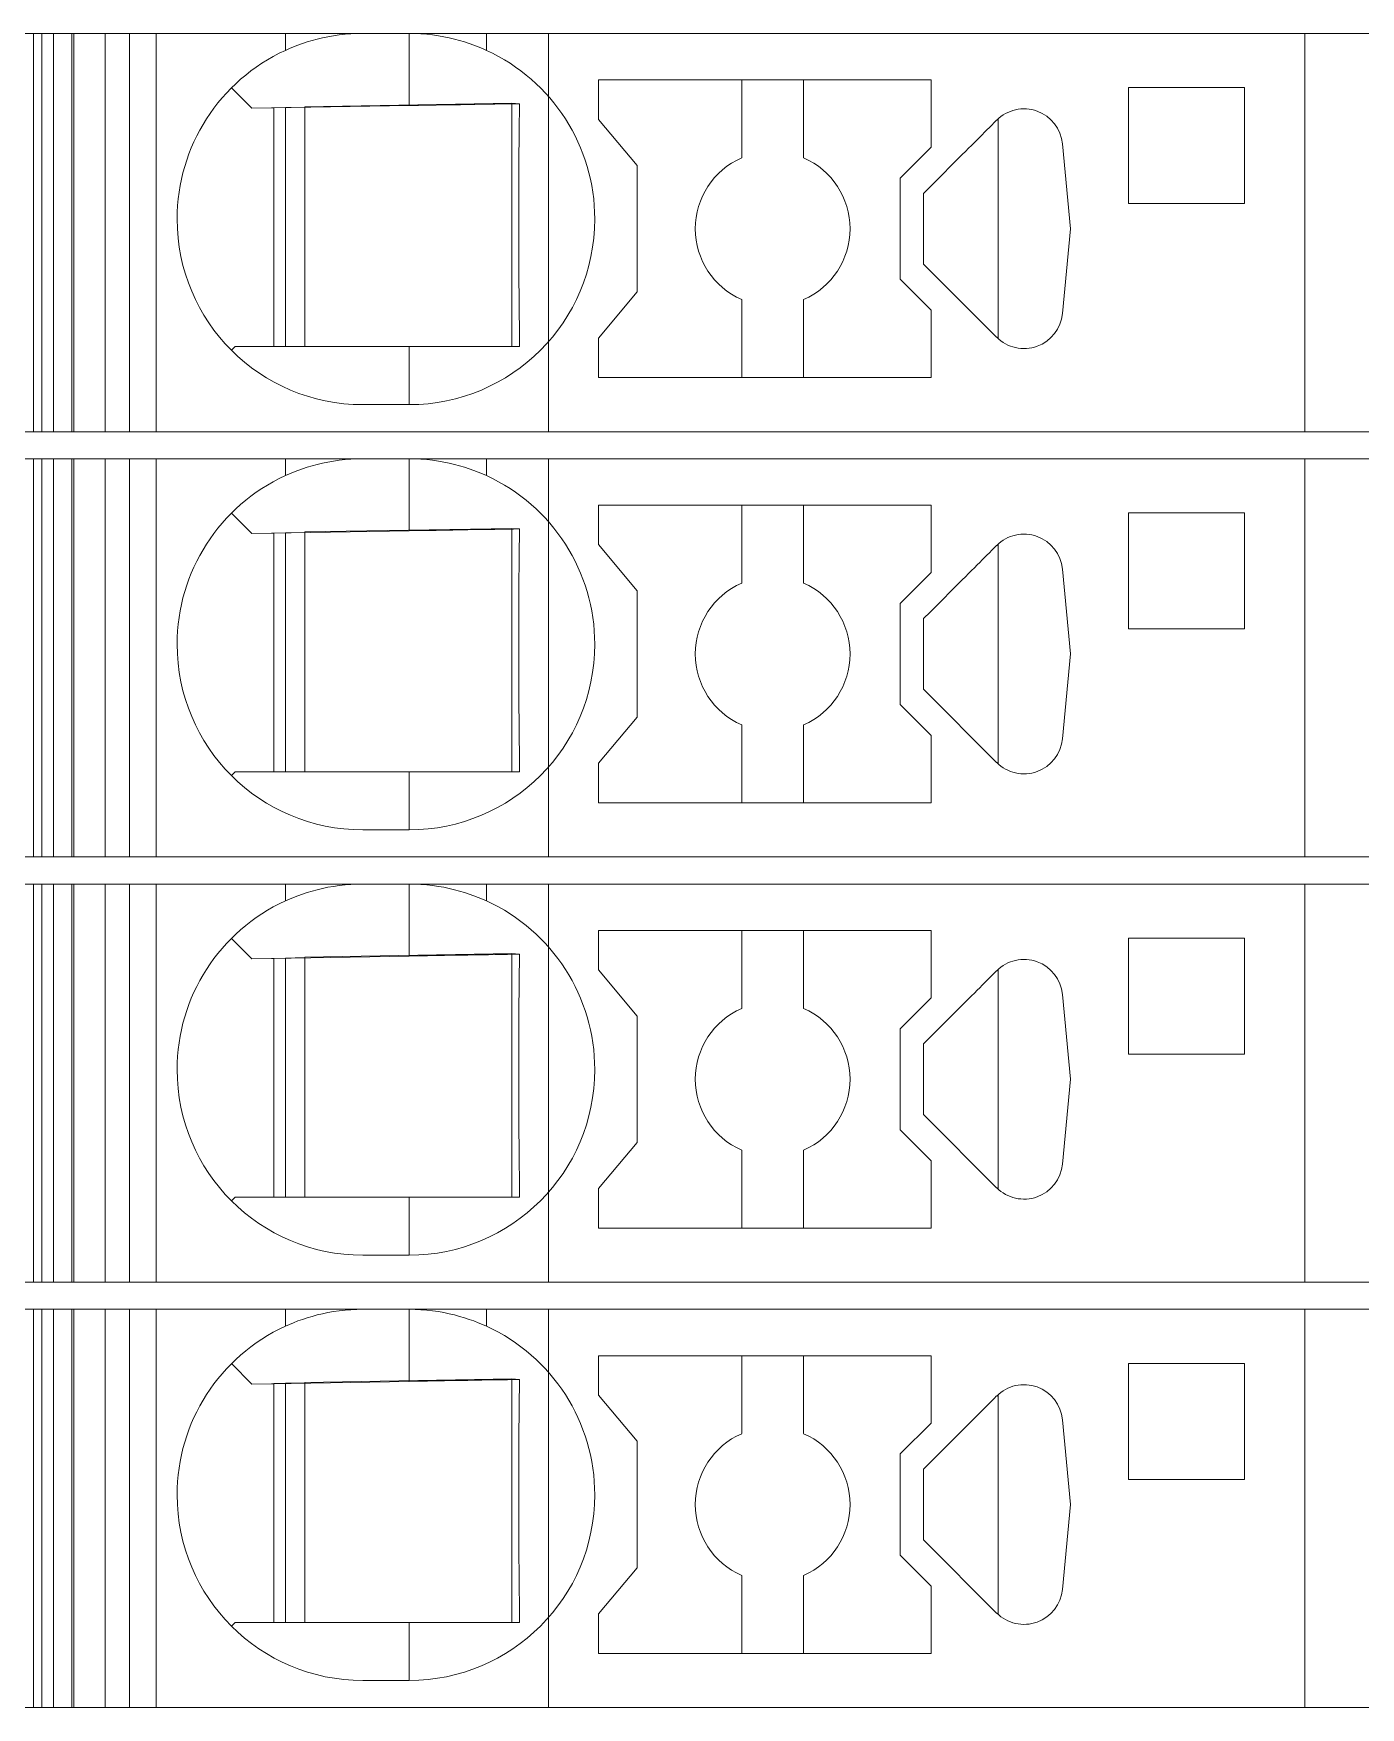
# Model space of a CAD drawing. Header units: millimetres. Extents: x 0 to 1680, y 0 to 1188.
# Drawn here: x 891.89 to 909.05, y 281.35 to 303 of the extents above; entities that cross this region are included whole.
import ezdxf
from ezdxf.enums import TextEntityAlignment as Align

# ---------------------------------------------------------------- set-up
doc = ezdxf.new("R2010")
doc.units = ezdxf.units.MM
for name, color, linetype, lineweight in [('EPLAN309', 5, 'Continuous', 5), ('EPLAN493', 5, 'Continuous', 5), ('MAIN-1', 7, 'Continuous', 5), ('MAIN-2', 7, 'Continuous', 5)]:
    doc.layers.add(name, color=color, linetype=linetype, lineweight=lineweight)
doc.styles.add('Tahoma', font='')
doc.styles.get('Tahoma').set_extended_font_data('Tahoma')

# ---------------------------------------------------------------- blocks, each defined once
blk = doc.blocks.new('EPLSYM_LibrarySPECIAL_Symbol12_Variant0_Placement8_33')
at = {"layer": 'EPLAN309', "lineweight": 13, "ltscale": 16}
blk.add_lwpolyline([(0, -5.15), (68.15, -5.15), (68.15, 0), (0, 0)], close=True, dxfattribs=at)
at = {"layer": 'EPLAN493', "color": 5, "style": 'Tahoma'}
blk.add_attdef('17_20450', text='', height=2.3478, dxfattribs=at).set_placement((0, -21.83478), align=Align.MIDDLE_RIGHT)
blk = doc.blocks.new('EPLSYM_LibrarySPECIAL_Symbol12_Variant0_Placement8_34')
at = {"layer": 'EPLAN309', "lineweight": 13, "ltscale": 16}
blk.add_lwpolyline([(0, -5.15), (68.15, -5.15), (68.15, 0), (0, 0)], close=True, dxfattribs=at)
at = {"layer": 'EPLAN493', "color": 5, "style": 'Tahoma'}
blk.add_attdef('17_20450', text='', height=2.3478, dxfattribs=at).set_placement((0, -21.83478), align=Align.MIDDLE_RIGHT)
blk = doc.blocks.new('EPLSYM_LibrarySPECIAL_Symbol12_Variant0_Placement8_35')
at = {"layer": 'EPLAN309', "lineweight": 13, "ltscale": 16}
blk.add_lwpolyline([(0, -5.15), (68.15, -5.15), (68.15, 0), (0, 0)], close=True, dxfattribs=at)
at = {"layer": 'EPLAN493', "color": 5, "style": 'Tahoma'}
blk.add_attdef('17_20450', text='', height=2.3478, dxfattribs=at).set_placement((0, -21.83478), align=Align.MIDDLE_RIGHT)
blk = doc.blocks.new('EPLSYM_LibrarySPECIAL_Symbol12_Variant0_Placement8_36')
at = {"layer": 'EPLAN309', "lineweight": 13, "ltscale": 16}
blk.add_lwpolyline([(0, -5.15), (68.15, -5.15), (68.15, 0), (0, 0)], close=True, dxfattribs=at)
at = {"layer": 'EPLAN493', "color": 5, "style": 'Tahoma'}
blk.add_attdef('17_20450', text='', height=2.3478, dxfattribs=at).set_placement((0, -21.83478), align=Align.MIDDLE_RIGHT)

msp = doc.modelspace()

# ---------------------------------------------------------------- linework, layer by layer
at = {"layer": 'MAIN-1'}
for p, q in [((892.001, 303), (891.893, 303)), ((891.893, 297.85), (891.893, 303)), ((892.001, 303), (895.15, 303)), ((892.001, 297.85), (892.001, 303)), ((895.15, 303), (896.15, 303)), ((895.15, 303), (895.15, 302.782)), ((895.372, 302.87), (895.433, 302.89)), ((895.433, 302.89), (895.497, 302.909)), ((895.497, 302.909), (895.563, 302.927)), ((895.563, 302.927), (895.631, 302.943)), ((895.631, 302.943), (895.701, 302.958)), ((895.701, 302.958), (895.772, 302.97)), ((895.772, 302.97), (895.846, 302.981)), ((895.846, 302.981), (895.921, 302.989)), ((895.921, 302.989), (895.997, 302.995)), ((895.997, 302.995), (896.073, 302.999)), ((896.073, 302.999), (896.15, 303)), ((896.75, 303), (896.15, 303)), ((896.827, 302.999), (896.75, 303)), ((897.75, 303), (896.75, 303)), ((896.75, 302.068), (896.75, 303)), ((896.903, 302.995), (896.827, 302.999)), ((896.979, 302.989), (896.903, 302.995)), ((897.054, 302.981), (896.979, 302.989)), ((897.128, 302.97), (897.054, 302.981)), ((897.199, 302.958), (897.128, 302.97)), ((897.269, 302.943), (897.199, 302.958)), ((897.337, 302.927), (897.269, 302.943)), ((897.403, 302.909), (897.337, 302.927)), ((897.467, 302.89), (897.403, 302.909)), ((897.528, 302.87), (897.467, 302.89)), ((897.75, 303), (908.332, 303)), ((897.75, 303), (897.75, 302.782)), ((909.05, 303), (908.332, 303)), ((908.332, 297.85), (908.332, 303)), ((895.15, 302.782), (895.202, 302.805)), ((895.202, 302.805), (895.256, 302.827)), ((895.256, 302.827), (895.313, 302.849)), ((895.313, 302.849), (895.372, 302.87)), ((897.587, 302.849), (897.528, 302.87)), ((897.644, 302.827), (897.587, 302.849)), ((897.698, 302.805), (897.644, 302.827)), ((897.75, 302.782), (897.698, 302.805)), ((894.453, 302.297), (894.717, 302.033)), ((899.2, 302.4), (899.2, 301.889)), ((903.5, 302.4), (899.2, 302.4)), ((901.05, 302.4), (901.05, 301.392)), ((901.85, 301.392), (901.85, 302.4)), ((903.5, 301.529), (903.5, 302.4)), ((906.05, 302.3), (906.05, 300.8)), ((907.55, 302.3), (906.05, 302.3)), ((907.55, 300.8), (907.55, 302.3)), ((894.717, 302.033), (896.75, 302.068)), ((895, 298.95), (895, 302.038)), ((895.15, 302.04), (895.15, 298.95)), ((895.4, 298.95), (895.4, 302.045)), ((896.87, 302.07), (896.75, 302.068)), ((896.987, 302.072), (896.87, 302.07)), ((897.1, 302.074), (896.987, 302.072)), ((897.209, 302.076), (897.1, 302.074)), ((897.313, 302.078), (897.209, 302.076)), ((897.412, 302.079), (897.313, 302.078)), ((897.507, 302.081), (897.412, 302.079)), ((897.599, 302.083), (897.507, 302.081)), ((897.688, 302.084), (897.599, 302.083)), ((897.774, 302.086), (897.688, 302.084)), ((897.858, 302.087), (897.774, 302.086)), ((897.94, 302.088), (897.858, 302.087)), ((898.02, 302.09), (897.94, 302.088)), ((898.099, 302.091), (898.02, 302.09)), ((898.079, 298.95), (898.079, 302.091)), ((898.176, 302.092), (898.099, 302.091)), ((898.175, 301.95), (898.176, 302.022)), ((898.176, 302.022), (898.176, 302.092)), ((898.173, 301.803), (898.174, 301.877)), ((898.173, 301.727), (898.173, 301.803)), ((898.174, 301.877), (898.175, 301.95)), ((899.7, 301.293), (899.2, 301.889)), ((904.284, 301.816), (904.252, 301.785)), ((904.315, 301.847), (904.284, 301.816)), ((904.346, 301.879), (904.315, 301.847)), ((904.367, 301.898), (904.367, 299.052)), ((898.171, 301.57), (898.172, 301.649)), ((898.172, 301.649), (898.173, 301.727)), ((904.058, 301.59), (904.021, 301.553)), ((904.094, 301.626), (904.058, 301.59)), ((904.127, 301.659), (904.094, 301.626)), ((904.158, 301.691), (904.127, 301.659)), ((904.19, 301.722), (904.158, 301.691)), ((904.221, 301.753), (904.19, 301.722)), ((904.252, 301.785), (904.221, 301.753)), ((898.169, 301.317), (898.17, 301.404)), ((898.17, 301.488), (898.171, 301.57)), ((898.17, 301.404), (898.17, 301.488)), ((903.1, 301.129), (903.5, 301.529)), ((903.902, 301.434), (903.823, 301.356)), ((903.943, 301.475), (903.902, 301.434)), ((903.983, 301.515), (903.943, 301.475)), ((904.021, 301.553), (903.983, 301.515)), ((905.302, 300.475), (905.198, 301.572)), ((898.168, 301.132), (898.169, 301.226)), ((898.169, 301.226), (898.169, 301.317)), ((899.7, 299.657), (899.7, 301.293)), ((903.658, 301.19), (903.572, 301.104)), ((903.742, 301.274), (903.658, 301.19)), ((903.823, 301.356), (903.742, 301.274)), ((898.167, 300.931), (898.168, 301.034)), ((898.168, 301.034), (898.168, 301.132)), ((903.1, 301.129), (903.1, 299.821)), ((903.486, 301.018), (903.4, 300.932)), ((903.572, 301.104), (903.486, 301.018)), ((898.167, 300.824), (898.167, 300.931)), ((898.167, 300.713), (898.167, 300.824)), ((903.4, 300.802), (903.4, 300.932)), ((903.4, 300.671), (903.4, 300.802)), ((906.05, 300.8), (907.55, 300.8)), ((898.167, 300.6), (898.167, 300.713)), ((898.167, 300.479), (898.167, 300.6)), ((903.4, 300.54), (903.4, 300.671)), ((903.4, 300.41), (903.4, 300.54)), ((898.167, 300.361), (898.167, 300.479)), ((898.167, 300.247), (898.167, 300.361)), ((903.4, 300.279), (903.4, 300.41)), ((905.198, 299.378), (905.302, 300.475)), ((898.168, 300.138), (898.167, 300.247)), ((898.168, 300.034), (898.168, 300.138)), ((903.4, 300.148), (903.4, 300.279)), ((903.4, 300.018), (903.4, 300.148)), ((898.169, 299.934), (898.168, 300.034)), ((898.169, 299.839), (898.169, 299.934)), ((903.4, 300.018), (904.346, 299.071)), ((898.17, 299.748), (898.169, 299.839)), ((898.171, 299.659), (898.17, 299.748)), ((898.172, 299.573), (898.171, 299.659)), ((899.2, 299.061), (899.7, 299.657)), ((903.5, 299.421), (903.1, 299.821)), ((898.172, 299.49), (898.172, 299.573)), ((898.173, 299.408), (898.172, 299.49)), ((901.05, 298.55), (901.05, 299.558)), ((901.85, 298.55), (901.85, 299.558)), ((903.5, 298.55), (903.5, 299.421)), ((898.174, 299.329), (898.173, 299.408)), ((898.175, 299.25), (898.174, 299.329)), ((898.176, 299.174), (898.175, 299.25)), ((898.176, 299.098), (898.176, 299.174)), ((898.177, 299.024), (898.176, 299.098)), ((898.178, 298.95), (898.177, 299.024)), ((899.2, 299.061), (899.2, 298.55)), ((894.5, 298.95), (894.453, 298.903)), ((894.5, 298.95), (896.75, 298.95)), ((896.75, 298.95), (896.842, 298.95)), ((896.75, 298.95), (896.75, 298.2)), ((896.842, 298.95), (896.933, 298.95)), ((896.933, 298.95), (897.023, 298.95)), ((897.023, 298.95), (897.11, 298.95)), ((897.11, 298.95), (897.195, 298.95)), ((897.195, 298.95), (897.278, 298.95)), ((897.278, 298.95), (897.358, 298.95)), ((897.358, 298.95), (897.436, 298.95)), ((897.436, 298.95), (897.511, 298.95)), ((897.511, 298.95), (897.585, 298.95)), ((897.585, 298.95), (897.657, 298.95)), ((897.657, 298.95), (897.726, 298.95)), ((897.726, 298.95), (897.795, 298.95)), ((897.795, 298.95), (897.861, 298.95)), ((897.861, 298.95), (897.927, 298.95)), ((897.927, 298.95), (897.991, 298.95)), ((897.991, 298.95), (898.055, 298.95)), ((898.055, 298.95), (898.117, 298.95)), ((898.117, 298.95), (898.178, 298.95)), ((903.5, 298.55), (899.2, 298.55)), ((896.75, 298.2), (896.15, 298.2)), ((892.001, 297.85), (891.893, 297.85)), ((892.001, 297.85), (908.332, 297.85)), ((909.05, 297.85), (908.332, 297.85)), ((892.001, 297.5), (891.893, 297.5)), ((891.893, 292.35), (891.893, 297.5)), ((892.001, 297.5), (895.15, 297.5)), ((892.001, 292.35), (892.001, 297.5)), ((895.15, 297.5), (896.15, 297.5)), ((895.15, 297.5), (895.15, 297.282)), ((895.772, 297.47), (895.846, 297.481)), ((895.846, 297.481), (895.921, 297.489)), ((895.921, 297.489), (895.997, 297.495)), ((895.997, 297.495), (896.073, 297.499)), ((896.073, 297.499), (896.15, 297.5)), ((896.75, 297.5), (896.15, 297.5)), ((896.827, 297.499), (896.75, 297.5)), ((897.75, 297.5), (896.75, 297.5)), ((896.75, 296.568), (896.75, 297.5)), ((896.903, 297.495), (896.827, 297.499)), ((896.979, 297.489), (896.903, 297.495)), ((897.054, 297.481), (896.979, 297.489)), ((897.128, 297.47), (897.054, 297.481)), ((897.75, 297.5), (908.332, 297.5)), ((897.75, 297.5), (897.75, 297.282)), ((909.05, 297.5), (908.332, 297.5)), ((908.332, 292.35), (908.332, 297.5)), ((895.15, 297.282), (895.202, 297.305)), ((895.202, 297.305), (895.256, 297.327)), ((895.256, 297.327), (895.313, 297.349)), ((895.313, 297.349), (895.372, 297.37)), ((895.372, 297.37), (895.433, 297.39)), ((895.433, 297.39), (895.497, 297.409)), ((895.497, 297.409), (895.563, 297.427)), ((895.563, 297.427), (895.631, 297.443)), ((895.631, 297.443), (895.701, 297.458)), ((895.701, 297.458), (895.772, 297.47)), ((897.199, 297.458), (897.128, 297.47)), ((897.269, 297.443), (897.199, 297.458)), ((897.337, 297.427), (897.269, 297.443)), ((897.403, 297.409), (897.337, 297.427)), ((897.467, 297.39), (897.403, 297.409)), ((897.528, 297.37), (897.467, 297.39)), ((897.587, 297.349), (897.528, 297.37)), ((897.644, 297.327), (897.587, 297.349)), ((897.698, 297.305), (897.644, 297.327)), ((897.75, 297.282), (897.698, 297.305)), ((899.2, 296.9), (899.2, 296.389)), ((903.5, 296.9), (899.2, 296.9)), ((901.05, 296.9), (901.05, 295.892)), ((901.85, 295.892), (901.85, 296.9)), ((903.5, 296.029), (903.5, 296.9)), ((894.453, 296.797), (894.717, 296.533)), ((906.05, 296.8), (906.05, 295.3)), ((907.55, 296.8), (906.05, 296.8)), ((907.55, 295.3), (907.55, 296.8)), ((894.717, 296.533), (896.75, 296.568)), ((895, 293.45), (895, 296.538)), ((895.15, 296.54), (895.15, 293.45)), ((895.4, 293.45), (895.4, 296.545)), ((896.87, 296.57), (896.75, 296.568)), ((896.987, 296.572), (896.87, 296.57)), ((897.1, 296.574), (896.987, 296.572)), ((897.209, 296.576), (897.1, 296.574)), ((897.313, 296.578), (897.209, 296.576)), ((897.412, 296.579), (897.313, 296.578)), ((897.507, 296.581), (897.412, 296.579)), ((897.599, 296.583), (897.507, 296.581)), ((897.688, 296.584), (897.599, 296.583)), ((897.774, 296.586), (897.688, 296.584)), ((897.858, 296.587), (897.774, 296.586)), ((897.94, 296.588), (897.858, 296.587)), ((898.02, 296.59), (897.94, 296.588)), ((898.099, 296.591), (898.02, 296.59)), ((898.079, 293.45), (898.079, 296.591)), ((898.176, 296.592), (898.099, 296.591)), ((898.174, 296.377), (898.175, 296.45)), ((898.175, 296.45), (898.176, 296.522)), ((898.176, 296.522), (898.176, 296.592)), ((899.7, 295.793), (899.2, 296.389)), ((904.367, 296.398), (904.367, 293.552)), ((898.172, 296.149), (898.173, 296.227)), ((898.173, 296.303), (898.174, 296.377)), ((898.173, 296.227), (898.173, 296.303)), ((904.158, 296.191), (904.127, 296.159)), ((904.19, 296.222), (904.158, 296.191)), ((904.221, 296.253), (904.19, 296.222)), ((904.252, 296.285), (904.221, 296.253)), ((904.284, 296.316), (904.252, 296.285)), ((904.315, 296.347), (904.284, 296.316)), ((904.346, 296.379), (904.315, 296.347)), ((898.17, 295.988), (898.171, 296.07)), ((898.17, 295.904), (898.17, 295.988)), ((898.171, 296.07), (898.172, 296.149)), ((903.1, 295.629), (903.5, 296.029)), ((903.943, 295.975), (903.902, 295.934)), ((903.983, 296.015), (903.943, 295.975)), ((904.021, 296.053), (903.983, 296.015)), ((904.058, 296.09), (904.021, 296.053)), ((904.094, 296.126), (904.058, 296.09)), ((904.127, 296.159), (904.094, 296.126)), ((905.302, 294.975), (905.198, 296.072)), ((898.169, 295.817), (898.17, 295.904)), ((898.169, 295.726), (898.169, 295.817)), ((899.7, 294.157), (899.7, 295.793)), ((903.742, 295.774), (903.658, 295.69)), ((903.823, 295.856), (903.742, 295.774)), ((903.902, 295.934), (903.823, 295.856)), ((898.167, 295.431), (898.168, 295.534)), ((898.168, 295.632), (898.169, 295.726)), ((898.168, 295.534), (898.168, 295.632)), ((903.1, 295.629), (903.1, 294.321)), ((903.572, 295.604), (903.486, 295.518)), ((903.658, 295.69), (903.572, 295.604)), ((898.167, 295.324), (898.167, 295.431)), ((898.167, 295.213), (898.167, 295.324)), ((903.486, 295.518), (903.4, 295.432)), ((903.4, 295.302), (903.4, 295.432)), ((898.167, 295.1), (898.167, 295.213)), ((898.167, 294.979), (898.167, 295.1)), ((903.4, 295.171), (903.4, 295.302)), ((903.4, 295.04), (903.4, 295.171)), ((906.05, 295.3), (907.55, 295.3)), ((898.167, 294.861), (898.167, 294.979)), ((903.4, 294.91), (903.4, 295.04)), ((903.4, 294.779), (903.4, 294.91)), ((905.198, 293.878), (905.302, 294.975)), ((898.167, 294.747), (898.167, 294.861)), ((898.168, 294.638), (898.167, 294.747)), ((903.4, 294.648), (903.4, 294.779)), ((898.168, 294.534), (898.168, 294.638)), ((898.169, 294.434), (898.168, 294.534)), ((903.4, 294.518), (903.4, 294.648)), ((903.4, 294.518), (904.346, 293.571)), ((898.169, 294.339), (898.169, 294.434)), ((898.17, 294.248), (898.169, 294.339)), ((898.171, 294.159), (898.17, 294.248)), ((903.5, 293.921), (903.1, 294.321)), ((898.172, 294.073), (898.171, 294.159)), ((898.172, 293.99), (898.172, 294.073)), ((899.2, 293.561), (899.7, 294.157)), ((901.05, 293.05), (901.05, 294.058)), ((901.85, 293.05), (901.85, 294.058)), ((898.173, 293.908), (898.172, 293.99)), ((898.174, 293.829), (898.173, 293.908)), ((898.175, 293.75), (898.174, 293.829)), ((903.5, 293.05), (903.5, 293.921)), ((898.176, 293.674), (898.175, 293.75)), ((898.176, 293.598), (898.176, 293.674)), ((898.177, 293.524), (898.176, 293.598)), ((894.5, 293.45), (894.453, 293.403)), ((894.5, 293.45), (896.75, 293.45)), ((896.75, 293.45), (896.842, 293.45)), ((896.75, 293.45), (896.75, 292.7)), ((896.842, 293.45), (896.933, 293.45)), ((896.933, 293.45), (897.023, 293.45)), ((897.023, 293.45), (897.11, 293.45)), ((897.11, 293.45), (897.195, 293.45)), ((897.195, 293.45), (897.278, 293.45)), ((897.278, 293.45), (897.358, 293.45)), ((897.358, 293.45), (897.436, 293.45)), ((897.436, 293.45), (897.511, 293.45)), ((897.511, 293.45), (897.585, 293.45)), ((897.585, 293.45), (897.657, 293.45)), ((897.657, 293.45), (897.726, 293.45)), ((897.726, 293.45), (897.795, 293.45)), ((897.795, 293.45), (897.861, 293.45)), ((897.861, 293.45), (897.927, 293.45)), ((897.927, 293.45), (897.991, 293.45)), ((897.991, 293.45), (898.055, 293.45)), ((898.055, 293.45), (898.117, 293.45)), ((898.117, 293.45), (898.178, 293.45)), ((898.178, 293.45), (898.177, 293.524)), ((899.2, 293.561), (899.2, 293.05)), ((903.5, 293.05), (899.2, 293.05)), ((896.75, 292.7), (896.15, 292.7)), ((892.001, 292.35), (891.893, 292.35)), ((892.001, 292.35), (908.332, 292.35)), ((909.05, 292.35), (908.332, 292.35)), ((892.001, 292), (891.893, 292)), ((891.893, 286.85), (891.893, 292)), ((892.001, 292), (895.15, 292)), ((892.001, 286.85), (892.001, 292)), ((895.15, 292), (896.15, 292)), ((895.15, 292), (895.15, 291.782)), ((895.256, 291.827), (895.313, 291.849)), ((895.313, 291.849), (895.372, 291.87)), ((895.372, 291.87), (895.433, 291.89)), ((895.433, 291.89), (895.497, 291.909)), ((895.497, 291.909), (895.563, 291.927)), ((895.563, 291.927), (895.631, 291.943)), ((895.631, 291.943), (895.701, 291.958)), ((895.701, 291.958), (895.772, 291.97)), ((895.772, 291.97), (895.846, 291.981)), ((895.846, 291.981), (895.921, 291.989)), ((895.921, 291.989), (895.997, 291.995)), ((895.997, 291.995), (896.073, 291.999)), ((896.073, 291.999), (896.15, 292)), ((896.75, 292), (896.15, 292)), ((896.827, 291.999), (896.75, 292)), ((897.75, 292), (896.75, 292)), ((896.75, 291.068), (896.75, 292)), ((896.903, 291.995), (896.827, 291.999)), ((896.979, 291.989), (896.903, 291.995)), ((897.054, 291.981), (896.979, 291.989)), ((897.128, 291.97), (897.054, 291.981)), ((897.199, 291.958), (897.128, 291.97)), ((897.269, 291.943), (897.199, 291.958)), ((897.337, 291.927), (897.269, 291.943)), ((897.403, 291.909), (897.337, 291.927)), ((897.467, 291.89), (897.403, 291.909)), ((897.528, 291.87), (897.467, 291.89)), ((897.587, 291.849), (897.528, 291.87)), ((897.644, 291.827), (897.587, 291.849)), ((897.75, 292), (908.332, 292)), ((897.75, 292), (897.75, 291.782)), ((909.05, 292), (908.332, 292)), ((908.332, 286.85), (908.332, 292)), ((895.15, 291.782), (895.202, 291.805)), ((895.202, 291.805), (895.256, 291.827)), ((897.698, 291.805), (897.644, 291.827)), ((897.75, 291.782), (897.698, 291.805)), ((894.453, 291.297), (894.717, 291.033)), ((899.2, 291.4), (899.2, 290.889)), ((903.5, 291.4), (899.2, 291.4)), ((901.05, 291.4), (901.05, 290.392)), ((901.85, 290.392), (901.85, 291.4)), ((903.5, 290.529), (903.5, 291.4)), ((906.05, 291.3), (906.05, 289.8)), ((907.55, 291.3), (906.05, 291.3)), ((907.55, 289.8), (907.55, 291.3)), ((894.717, 291.033), (896.75, 291.068)), ((895, 287.95), (895, 291.038)), ((895.15, 291.04), (895.15, 287.95)), ((895.4, 287.95), (895.4, 291.045)), ((896.87, 291.07), (896.75, 291.068)), ((896.987, 291.072), (896.87, 291.07)), ((897.1, 291.074), (896.987, 291.072)), ((897.209, 291.076), (897.1, 291.074)), ((897.313, 291.078), (897.209, 291.076)), ((897.412, 291.079), (897.313, 291.078)), ((897.507, 291.081), (897.412, 291.079)), ((897.599, 291.083), (897.507, 291.081)), ((897.688, 291.084), (897.599, 291.083)), ((897.774, 291.086), (897.688, 291.084)), ((897.858, 291.087), (897.774, 291.086)), ((897.94, 291.088), (897.858, 291.087)), ((898.02, 291.09), (897.94, 291.088)), ((898.099, 291.091), (898.02, 291.09)), ((898.079, 287.95), (898.079, 291.091)), ((898.176, 291.092), (898.099, 291.091)), ((898.175, 290.95), (898.176, 291.022)), ((898.176, 291.022), (898.176, 291.092)), ((898.173, 290.803), (898.174, 290.877)), ((898.173, 290.727), (898.173, 290.803)), ((898.174, 290.877), (898.175, 290.95)), ((899.7, 290.293), (899.2, 290.889)), ((904.252, 290.785), (904.221, 290.753)), ((904.284, 290.816), (904.252, 290.785)), ((904.315, 290.847), (904.284, 290.816)), ((904.346, 290.879), (904.315, 290.847)), ((904.367, 290.898), (904.367, 288.052)), ((898.17, 290.488), (898.171, 290.57)), ((898.171, 290.57), (898.172, 290.649)), ((898.172, 290.649), (898.173, 290.727)), ((904.021, 290.553), (903.983, 290.515)), ((904.058, 290.59), (904.021, 290.553)), ((904.094, 290.626), (904.058, 290.59)), ((904.127, 290.659), (904.094, 290.626)), ((904.158, 290.691), (904.127, 290.659)), ((904.19, 290.722), (904.158, 290.691)), ((904.221, 290.753), (904.19, 290.722)), ((905.302, 289.475), (905.198, 290.572)), ((898.169, 290.317), (898.17, 290.404)), ((898.17, 290.404), (898.17, 290.488)), ((903.1, 290.129), (903.5, 290.529)), ((903.823, 290.356), (903.742, 290.274)), ((903.902, 290.434), (903.823, 290.356)), ((903.943, 290.475), (903.902, 290.434)), ((903.983, 290.515), (903.943, 290.475)), ((898.168, 290.132), (898.169, 290.226)), ((898.168, 290.034), (898.168, 290.132)), ((898.169, 290.226), (898.169, 290.317)), ((899.7, 288.657), (899.7, 290.293)), ((903.1, 290.129), (903.1, 288.821)), ((903.658, 290.19), (903.572, 290.104)), ((903.742, 290.274), (903.658, 290.19)), ((898.167, 289.931), (898.168, 290.034)), ((898.167, 289.824), (898.167, 289.931)), ((903.486, 290.018), (903.4, 289.932)), ((903.4, 289.802), (903.4, 289.932)), ((903.572, 290.104), (903.486, 290.018)), ((898.167, 289.713), (898.167, 289.824)), ((898.167, 289.6), (898.167, 289.713)), ((903.4, 289.671), (903.4, 289.802)), ((906.05, 289.8), (907.55, 289.8)), ((898.167, 289.479), (898.167, 289.6)), ((898.167, 289.361), (898.167, 289.479)), ((903.4, 289.54), (903.4, 289.671)), ((903.4, 289.41), (903.4, 289.54)), ((905.198, 288.378), (905.302, 289.475)), ((898.167, 289.247), (898.167, 289.361)), ((898.168, 289.138), (898.167, 289.247)), ((903.4, 289.279), (903.4, 289.41)), ((903.4, 289.148), (903.4, 289.279)), ((898.168, 289.034), (898.168, 289.138)), ((898.169, 288.934), (898.168, 289.034)), ((903.4, 289.018), (903.4, 289.148)), ((898.169, 288.839), (898.169, 288.934)), ((898.17, 288.748), (898.169, 288.839)), ((903.5, 288.421), (903.1, 288.821)), ((903.4, 289.018), (904.346, 288.071)), ((898.171, 288.659), (898.17, 288.748)), ((898.172, 288.573), (898.171, 288.659)), ((899.2, 288.061), (899.7, 288.657)), ((898.172, 288.49), (898.172, 288.573)), ((898.173, 288.408), (898.172, 288.49)), ((898.174, 288.329), (898.173, 288.408)), ((901.05, 287.55), (901.05, 288.558)), ((901.85, 287.55), (901.85, 288.558)), ((903.5, 287.55), (903.5, 288.421)), ((898.175, 288.25), (898.174, 288.329)), ((898.176, 288.174), (898.175, 288.25)), ((898.176, 288.098), (898.176, 288.174)), ((894.5, 287.95), (894.453, 287.903)), ((894.5, 287.95), (896.75, 287.95)), ((896.75, 287.95), (896.842, 287.95)), ((896.75, 287.95), (896.75, 287.2)), ((896.842, 287.95), (896.933, 287.95)), ((896.933, 287.95), (897.023, 287.95)), ((897.023, 287.95), (897.11, 287.95)), ((897.11, 287.95), (897.195, 287.95)), ((897.195, 287.95), (897.278, 287.95)), ((897.278, 287.95), (897.358, 287.95)), ((897.358, 287.95), (897.436, 287.95)), ((897.436, 287.95), (897.511, 287.95)), ((897.511, 287.95), (897.585, 287.95)), ((897.585, 287.95), (897.657, 287.95)), ((897.657, 287.95), (897.726, 287.95)), ((897.726, 287.95), (897.795, 287.95)), ((897.795, 287.95), (897.861, 287.95)), ((897.861, 287.95), (897.927, 287.95)), ((897.927, 287.95), (897.991, 287.95)), ((897.991, 287.95), (898.055, 287.95)), ((898.055, 287.95), (898.117, 287.95)), ((898.117, 287.95), (898.178, 287.95)), ((898.177, 288.024), (898.176, 288.098)), ((898.178, 287.95), (898.177, 288.024)), ((899.2, 288.061), (899.2, 287.55)), ((903.5, 287.55), (899.2, 287.55)), ((896.75, 287.2), (896.15, 287.2)), ((892.001, 286.85), (891.893, 286.85)), ((892.001, 286.85), (908.332, 286.85)), ((909.05, 286.85), (908.332, 286.85)), ((892.001, 286.5), (891.893, 286.5)), ((891.893, 281.35), (891.893, 286.5)), ((892.001, 286.5), (895.15, 286.5)), ((892.001, 281.35), (892.001, 286.5)), ((895.15, 286.5), (896.15, 286.5)), ((895.15, 286.5), (895.15, 286.282)), ((895.563, 286.427), (895.631, 286.443)), ((895.631, 286.443), (895.701, 286.458)), ((895.701, 286.458), (895.772, 286.47)), ((895.772, 286.47), (895.846, 286.481)), ((895.846, 286.481), (895.921, 286.489)), ((895.921, 286.489), (895.997, 286.495)), ((895.997, 286.495), (896.073, 286.499)), ((896.073, 286.499), (896.15, 286.5)), ((896.75, 286.5), (896.15, 286.5)), ((896.827, 286.499), (896.75, 286.5)), ((897.75, 286.5), (896.75, 286.5)), ((896.75, 285.568), (896.75, 286.5)), ((896.903, 286.495), (896.827, 286.499)), ((896.979, 286.489), (896.903, 286.495)), ((897.054, 286.481), (896.979, 286.489)), ((897.128, 286.47), (897.054, 286.481)), ((897.199, 286.458), (897.128, 286.47)), ((897.269, 286.443), (897.199, 286.458)), ((897.337, 286.427), (897.269, 286.443)), ((897.75, 286.5), (908.332, 286.5)), ((897.75, 286.5), (897.75, 286.282)), ((909.05, 286.5), (908.332, 286.5)), ((908.332, 281.35), (908.332, 286.5)), ((895.15, 286.282), (895.202, 286.305)), ((895.202, 286.305), (895.256, 286.327)), ((895.256, 286.327), (895.313, 286.349)), ((895.313, 286.349), (895.372, 286.37)), ((895.372, 286.37), (895.433, 286.39)), ((895.433, 286.39), (895.497, 286.409)), ((895.497, 286.409), (895.563, 286.427)), ((897.403, 286.409), (897.337, 286.427)), ((897.467, 286.39), (897.403, 286.409)), ((897.528, 286.37), (897.467, 286.39)), ((897.587, 286.349), (897.528, 286.37)), ((897.644, 286.327), (897.587, 286.349)), ((897.698, 286.305), (897.644, 286.327)), ((897.75, 286.282), (897.698, 286.305)), ((894.453, 285.797), (894.717, 285.533)), ((899.2, 285.9), (899.2, 285.389)), ((903.5, 285.9), (899.2, 285.9)), ((901.05, 285.9), (901.05, 284.892)), ((901.85, 284.892), (901.85, 285.9)), ((903.5, 285.029), (903.5, 285.9)), ((906.05, 285.8), (906.05, 284.3)), ((907.55, 285.8), (906.05, 285.8)), ((907.55, 284.3), (907.55, 285.8)), ((894.717, 285.533), (896.75, 285.568)), ((896.87, 285.57), (896.75, 285.568)), ((896.987, 285.572), (896.87, 285.57)), ((897.1, 285.574), (896.987, 285.572)), ((897.209, 285.576), (897.1, 285.574)), ((897.313, 285.578), (897.209, 285.576)), ((897.412, 285.579), (897.313, 285.578)), ((897.507, 285.581), (897.412, 285.579)), ((897.599, 285.583), (897.507, 285.581)), ((897.688, 285.584), (897.599, 285.583)), ((897.774, 285.586), (897.688, 285.584)), ((897.858, 285.587), (897.774, 285.586)), ((897.94, 285.588), (897.858, 285.587)), ((898.02, 285.59), (897.94, 285.588)), ((898.099, 285.591), (898.02, 285.59)), ((898.079, 282.45), (898.079, 285.591)), ((898.176, 285.592), (898.099, 285.591)), ((898.176, 285.522), (898.176, 285.592)), ((895, 282.45), (895, 285.538)), ((895.15, 285.54), (895.15, 282.45)), ((895.4, 282.45), (895.4, 285.545)), ((898.173, 285.303), (898.174, 285.377)), ((898.174, 285.377), (898.175, 285.45)), ((898.175, 285.45), (898.176, 285.522)), ((899.7, 284.793), (899.2, 285.389)), ((904.315, 285.347), (904.284, 285.316)), ((904.346, 285.379), (904.315, 285.347)), ((904.367, 285.398), (904.367, 282.552)), ((898.171, 285.07), (898.172, 285.149)), ((898.172, 285.149), (898.173, 285.227)), ((898.173, 285.227), (898.173, 285.303)), ((904.127, 285.159), (904.094, 285.126)), ((904.158, 285.191), (904.127, 285.159)), ((904.19, 285.222), (904.158, 285.191)), ((904.221, 285.253), (904.19, 285.222)), ((904.252, 285.285), (904.221, 285.253)), ((904.284, 285.316), (904.252, 285.285)), ((898.17, 284.988), (898.171, 285.07)), ((898.17, 284.904), (898.17, 284.988)), ((903.1, 284.629), (903.5, 285.029)), ((903.902, 284.934), (903.823, 284.856)), ((903.943, 284.975), (903.902, 284.934)), ((903.983, 285.015), (903.943, 284.975)), ((904.021, 285.053), (903.983, 285.015)), ((904.058, 285.09), (904.021, 285.053)), ((904.094, 285.126), (904.058, 285.09)), ((905.302, 283.975), (905.198, 285.072)), ((898.168, 284.632), (898.169, 284.726)), ((898.169, 284.817), (898.17, 284.904)), ((898.169, 284.726), (898.169, 284.817)), ((899.7, 283.157), (899.7, 284.793)), ((903.742, 284.774), (903.658, 284.69)), ((903.823, 284.856), (903.742, 284.774)), ((898.167, 284.431), (898.168, 284.534)), ((898.168, 284.534), (898.168, 284.632)), ((903.1, 284.629), (903.1, 283.321)), ((903.486, 284.518), (903.4, 284.432)), ((903.572, 284.604), (903.486, 284.518)), ((903.658, 284.69), (903.572, 284.604)), ((898.167, 284.324), (898.167, 284.431)), ((898.167, 284.213), (898.167, 284.324)), ((903.4, 284.302), (903.4, 284.432)), ((903.4, 284.171), (903.4, 284.302)), ((906.05, 284.3), (907.55, 284.3)), ((898.167, 284.1), (898.167, 284.213)), ((898.167, 283.979), (898.167, 284.1)), ((903.4, 284.04), (903.4, 284.171)), ((898.167, 283.861), (898.167, 283.979)), ((898.167, 283.747), (898.167, 283.861)), ((903.4, 283.91), (903.4, 284.04)), ((903.4, 283.779), (903.4, 283.91)), ((905.198, 282.878), (905.302, 283.975)), ((898.168, 283.638), (898.167, 283.747)), ((898.168, 283.534), (898.168, 283.638)), ((903.4, 283.648), (903.4, 283.779)), ((903.4, 283.518), (903.4, 283.648)), ((898.169, 283.434), (898.168, 283.534)), ((898.169, 283.339), (898.169, 283.434)), ((903.4, 283.518), (904.346, 282.571)), ((898.17, 283.248), (898.169, 283.339)), ((898.171, 283.159), (898.17, 283.248)), ((903.5, 282.921), (903.1, 283.321)), ((898.172, 283.073), (898.171, 283.159)), ((898.172, 282.99), (898.172, 283.073)), ((898.173, 282.908), (898.172, 282.99)), ((899.2, 282.561), (899.7, 283.157)), ((901.05, 282.05), (901.05, 283.058)), ((901.85, 282.05), (901.85, 283.058)), ((898.174, 282.829), (898.173, 282.908)), ((898.175, 282.75), (898.174, 282.829)), ((898.176, 282.674), (898.175, 282.75)), ((903.5, 282.05), (903.5, 282.921)), ((898.176, 282.598), (898.176, 282.674)), ((898.177, 282.524), (898.176, 282.598)), ((899.2, 282.561), (899.2, 282.05)), ((894.5, 282.45), (894.453, 282.403)), ((894.5, 282.45), (896.75, 282.45)), ((896.75, 282.45), (896.842, 282.45)), ((896.75, 282.45), (896.75, 281.7)), ((896.842, 282.45), (896.933, 282.45)), ((896.933, 282.45), (897.023, 282.45)), ((897.023, 282.45), (897.11, 282.45)), ((897.11, 282.45), (897.195, 282.45)), ((897.195, 282.45), (897.278, 282.45)), ((897.278, 282.45), (897.358, 282.45)), ((897.358, 282.45), (897.436, 282.45)), ((897.436, 282.45), (897.511, 282.45)), ((897.511, 282.45), (897.585, 282.45)), ((897.585, 282.45), (897.657, 282.45)), ((897.657, 282.45), (897.726, 282.45)), ((897.726, 282.45), (897.795, 282.45)), ((897.795, 282.45), (897.861, 282.45)), ((897.861, 282.45), (897.927, 282.45)), ((897.927, 282.45), (897.991, 282.45)), ((897.991, 282.45), (898.055, 282.45)), ((898.055, 282.45), (898.117, 282.45)), ((898.117, 282.45), (898.178, 282.45)), ((898.178, 282.45), (898.177, 282.524)), ((903.5, 282.05), (899.2, 282.05)), ((896.75, 281.7), (896.15, 281.7)), ((892.001, 281.35), (891.893, 281.35)), ((892.001, 281.35), (908.332, 281.35)), ((909.05, 281.35), (908.332, 281.35))]:
    msp.add_line(p, q, dxfattribs=at)
for centre, radius, start, end in [((896.15, 300.6), 2.4, 114.6244, 180), ((896.75, 300.6), 2.4, 0, 65.3756), ((904.7, 301.525), 0.5, 5.4404, 135), ((901.45, 300.475), 1, 113.5782, 180), ((901.45, 300.475), 1, 0, 66.4218), ((896.15, 300.6), 2.4, 180, 270), ((896.75, 300.6), 2.4, 270, 0), ((901.45, 300.475), 1, 180, 246.4218), ((901.45, 300.475), 1, 293.5782, 0), ((904.7, 299.425), 0.5, 225, 354.5596), ((896.15, 295.1), 2.4, 114.6244, 180), ((896.75, 295.1), 2.4, 0, 65.3756), ((904.7, 296.025), 0.5, 5.4404, 135), ((901.45, 294.975), 1, 113.5782, 180), ((901.45, 294.975), 1, 0, 66.4218), ((896.15, 295.1), 2.4, 180, 270), ((896.75, 295.1), 2.4, 270, 0), ((901.45, 294.975), 1, 180, 246.4218), ((901.45, 294.975), 1, 293.5782, 0), ((904.7, 293.925), 0.5, 225, 354.5596), ((896.15, 289.6), 2.4, 114.6244, 180), ((896.75, 289.6), 2.4, 0, 65.3756), ((904.7, 290.525), 0.5, 5.4404, 135), ((901.45, 289.475), 1, 113.5782, 180), ((901.45, 289.475), 1, 0, 66.4218), ((896.15, 289.6), 2.4, 180, 270), ((896.75, 289.6), 2.4, 270, 0), ((901.45, 289.475), 1, 180, 246.4218), ((901.45, 289.475), 1, 293.5782, 0), ((904.7, 288.425), 0.5, 225, 354.5596), ((896.15, 284.1), 2.4, 114.6244, 180), ((896.75, 284.1), 2.4, 0, 65.3756), ((904.7, 285.025), 0.5, 5.4404, 135), ((901.45, 283.975), 1, 113.5782, 180), ((901.45, 283.975), 1, 0, 66.4218), ((896.15, 284.1), 2.4, 180, 270), ((896.75, 284.1), 2.4, 270, 0), ((901.45, 283.975), 1, 180, 246.4218), ((901.45, 283.975), 1, 293.5782, 0), ((904.7, 282.925), 0.5, 225, 354.5596)]:
    msp.add_arc(centre, radius, start, end, dxfattribs=at)
at = {"layer": 'MAIN-2'}
for p, q in [((892.15, 303), (892.15, 297.85)), ((892.389, 297.85), (892.389, 303)), ((892.417, 303), (892.417, 297.85)), ((892.82, 303), (892.82, 297.85)), ((893.136, 297.85), (893.136, 303)), ((893.481, 303), (893.481, 297.85)), ((898.55, 297.85), (898.55, 303)), ((894.717, 302.033), (895, 302.038)), ((895.15, 302.042), (895, 302.039)), ((895, 302.039), (895, 302.038)), ((895, 302.038), (895, 302.038)), ((895.4, 302.048), (895.15, 302.043)), ((895.15, 302.042), (895.15, 302.043)), ((895.15, 302.042), (895.15, 302.04)), ((895.4, 302.053), (898.079, 302.1)), ((895.4, 302.048), (895.4, 302.053)), ((895.4, 302.045), (895.4, 302.048)), ((898.079, 302.1), (898.176, 302.092)), ((898.079, 302.091), (898.079, 302.1)), ((895.15, 298.95), (895.15, 298.95)), ((895.4, 298.95), (895.4, 298.95)), ((892.15, 297.5), (892.15, 292.35)), ((892.389, 292.35), (892.389, 297.5)), ((892.417, 297.5), (892.417, 292.35)), ((892.82, 297.5), (892.82, 292.35)), ((893.136, 292.35), (893.136, 297.5)), ((893.481, 297.5), (893.481, 292.35)), ((898.55, 292.35), (898.55, 297.5)), ((894.717, 296.533), (895, 296.538)), ((895.15, 296.542), (895, 296.539)), ((895, 296.539), (895, 296.538)), ((895, 296.538), (895, 296.538)), ((895.4, 296.548), (895.15, 296.543)), ((895.15, 296.542), (895.15, 296.543)), ((895.15, 296.542), (895.15, 296.54)), ((895.4, 296.553), (898.079, 296.6)), ((895.4, 296.548), (895.4, 296.553)), ((895.4, 296.545), (895.4, 296.548)), ((898.079, 296.6), (898.176, 296.592)), ((898.079, 296.591), (898.079, 296.6)), ((895.15, 293.45), (895.15, 293.45)), ((895.4, 293.45), (895.4, 293.45)), ((892.15, 292), (892.15, 286.85)), ((892.389, 286.85), (892.389, 292)), ((892.417, 292), (892.417, 286.85)), ((892.82, 292), (892.82, 286.85)), ((893.136, 286.85), (893.136, 292)), ((893.481, 292), (893.481, 286.85)), ((898.55, 286.85), (898.55, 292)), ((894.717, 291.033), (895, 291.038)), ((895.15, 291.042), (895, 291.039)), ((895, 291.039), (895, 291.038)), ((895, 291.038), (895, 291.038)), ((895.4, 291.048), (895.15, 291.043)), ((895.15, 291.042), (895.15, 291.043)), ((895.15, 291.042), (895.15, 291.04)), ((895.4, 291.053), (898.079, 291.1)), ((895.4, 291.048), (895.4, 291.053)), ((895.4, 291.045), (895.4, 291.048)), ((898.079, 291.1), (898.176, 291.092)), ((898.079, 291.091), (898.079, 291.1)), ((895.15, 287.95), (895.15, 287.95)), ((895.4, 287.95), (895.4, 287.95)), ((892.15, 286.5), (892.15, 281.35)), ((892.389, 281.35), (892.389, 286.5)), ((892.417, 286.5), (892.417, 281.35)), ((892.82, 286.5), (892.82, 281.35)), ((893.136, 281.35), (893.136, 286.5)), ((893.481, 286.5), (893.481, 281.35)), ((898.55, 281.35), (898.55, 286.5)), ((895.4, 285.553), (898.079, 285.6)), ((898.079, 285.6), (898.176, 285.592)), ((898.079, 285.591), (898.079, 285.6)), ((894.717, 285.533), (895, 285.538)), ((895.15, 285.542), (895, 285.539)), ((895, 285.539), (895, 285.538)), ((895, 285.538), (895, 285.538)), ((895.4, 285.548), (895.15, 285.543)), ((895.15, 285.542), (895.15, 285.543)), ((895.15, 285.542), (895.15, 285.54)), ((895.4, 285.548), (895.4, 285.553)), ((895.4, 285.545), (895.4, 285.548)), ((895.15, 282.45), (895.15, 282.45)), ((895.4, 282.45), (895.4, 282.45))]:
    msp.add_line(p, q, dxfattribs=at)

# ---------------------------------------------------------------- block references
for name, p in [('EPLSYM_LibrarySPECIAL_Symbol12_Variant0_Placement8_33', (873, 303)), ('EPLSYM_LibrarySPECIAL_Symbol12_Variant0_Placement8_34', (873, 297.5)), ('EPLSYM_LibrarySPECIAL_Symbol12_Variant0_Placement8_35', (873, 292)), ('EPLSYM_LibrarySPECIAL_Symbol12_Variant0_Placement8_36', (873, 286.5))]:
    msp.add_blockref(name, p)

doc.saveas('drawing.dxf')
